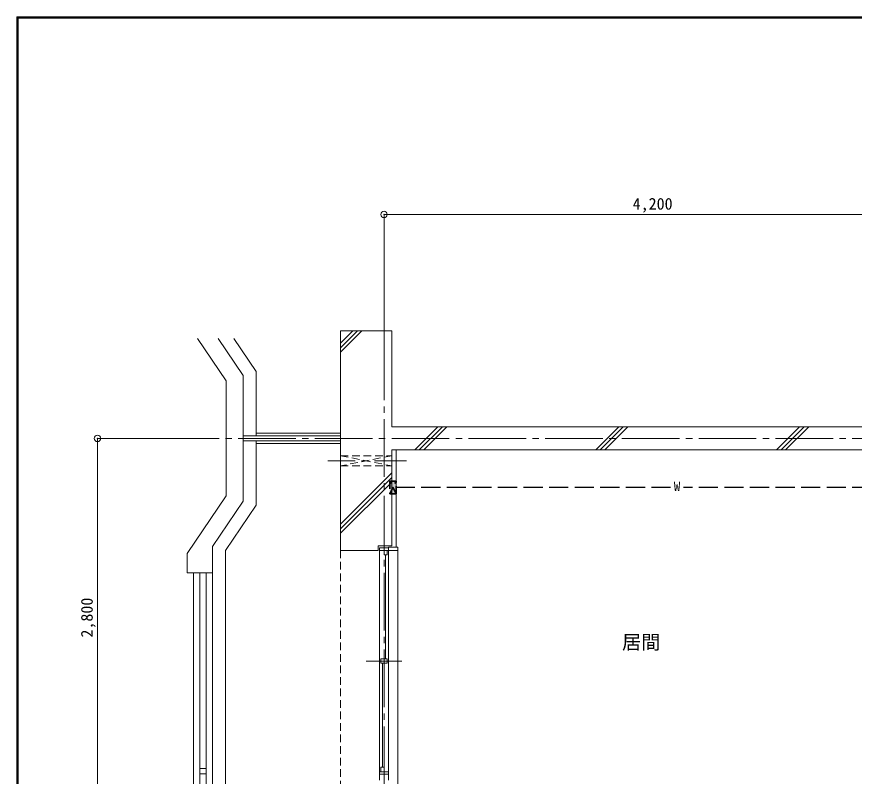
# Model space of a CAD drawing. Units: millimetres at full size, sheet at 1:50. Extents: x -9674 to 9699, y -6794 to 6791.
# Drawn here: x -9674 to -3127, y 857 to 6791 of the extents above; entities that cross this region are included whole.
import ezdxf
from ezdxf.enums import TextEntityAlignment as Align

# ---------------------------------------------------------------- set-up
doc = ezdxf.new("R2010")
doc.units = ezdxf.units.MM
doc.header["$LTSCALE"] = 50
doc.header["$PDMODE"] = 32
doc.header["$PDSIZE"] = 50
for name, pattern in [('CHAIN1', [8, 5, -1, 1, -1]), ('CHAIN2', [12, 9, -1, 1, -1]), ('DASHED1', [1.8, 1.2, -0.6]), ('DASHED3', [4, 3, -1])]:
    doc.linetypes.add(name, pattern=pattern)
for name, color, linetype, lineweight in [('0-0_図面枠', 7, 'Continuous', 9), ('1-0_芯', 134, 'CHAIN2', 9), ('1-1_躯体', 134, 'Continuous', 9), ('1-3_建具', 134, 'Continuous', 9), ('1-6_ﾊﾞﾙｺﾆｰ・階段', 134, 'Continuous', 9), ('1-7_その他', 134, 'DASHED1', 9), ('1-8_ハッチ', 134, 'Continuous', 9), ('1-B_寸法', 134, 'Continuous', 9), ('1-C_梁', 134, 'DASHED1', 9), ('2-2', 5, 'DASHED3', 25)]:
    doc.layers.add(name, color=color, linetype=linetype, lineweight=lineweight)
doc.layers.add('1-A_文字', color=134, linetype='Continuous')
doc.styles.add('ＭＳ ゴシック', font='')
doc.styles.get('ＭＳ ゴシック').set_extended_font_data('MS Gothic')

msp = doc.modelspace()

# ---------------------------------------------------------------- linework, layer by layer
at = {"layer": '0-0_図面枠'}
for p, q in [((-9673.92, 6791.43), (-9673.92, -6793.93)), ((-9672.16, 6789.66), (-9672.16, -6792.16)), ((9697.16, 6789.66), (-9672.16, 6789.66)), ((-9670.4, 6787.9), (-9670.4, -6790.4)), ((9695.4, 6787.9), (-9670.4, 6787.9)), ((-9668.64, -6788.64), (-9668.64, 6786.14)), ((-9668.64, 6786.14), (9693.64, 6786.14)), ((-9666.87, 6784.38), (-9666.87, -6786.88)), ((9691.87, 6784.38), (-9666.87, 6784.38)), ((-9665.11, 6782.61), (-9665.11, -6785.11)), ((9690.11, 6782.61), (-9665.11, 6782.61)), ((-9663.35, 6780.85), (-9663.35, -6783.35)), ((9688.35, 6780.85), (-9663.35, 6780.85))]:
    msp.add_line(p, q, dxfattribs=at)
msp.add_lwpolyline([(9698.92, -6793.93), (9698.92, 6791.43), (-9673.92, 6791.43)], dxfattribs=at)
at = {"layer": '1-0_芯'}
for p, q in [((-6802.71, 4246.64), (-6802.71, -3433.36)), ((-8542.71, 3496.64), (8067.29, 3496.64))]:
    msp.add_line(p, q, dxfattribs=at)
at = {"layer": '1-1_躯体'}
for p, q in [((-7142.71, 4336.64), (-6742.71, 4336.64)), ((-6742.71, 4336.64), (-6742.71, 3586.64)), ((-6742.71, 3586.64), (5957.29, 3586.64)), ((-6742.71, 3406.64), (-6742.71, 2656.64)), ((-6742.71, 3406.64), (5957.29, 3406.64)), ((-6742.71, 2656.64), (-6847.71, 2656.64)), ((-6847.71, 2656.64), (-6847.71, 2621.64))]:
    msp.add_line(p, q, dxfattribs=at)
msp.add_lwpolyline([(-7142.71, 4336.64), (-7142.71, 2621.64), (-6847.71, 2621.64)], dxfattribs=at)
at = {"layer": '1-3_建具'}
for p, q in [((-6837.71, 2641.64), (-6837.71, 2606.64)), ((-6837.71, 2641.64), (-6767.71, 2641.64)), ((-6767.71, 2621.64), (-6837.71, 2621.64)), ((-6802.71, 2586.64), (-6802.71, 2621.64)), ((-6778.71, 2586.64), (-6778.71, 2621.64)), ((-6767.71, 2646.64), (-6767.71, 2621.64)), ((-6695.71, 2646.64), (-6767.71, 2646.64)), ((-6767.71, 2606.64), (-6767.71, 2621.64)), ((-6695.71, 2621.64), (-6695.71, -1808.36)), ((-6837.71, 906.64), (-6837.71, 2606.64)), ((-6778.71, 2586.64), (-6802.71, 2586.64)), ((-6790.71, 2586.64), (-6790.71, 1774.14)), ((-6767.71, 906.64), (-6767.71, 2606.64)), ((-6826.71, 1739.14), (-6826.71, 1774.14)), ((-6802.71, 1739.14), (-6802.71, 1774.14)), ((-6941.19, 1756.64), (-6664.23, 1756.64)), ((-6778.71, 1739.14), (-6826.71, 1739.14)), ((-6814.71, 926.64), (-6814.71, 1739.14)), ((-6826.71, 926.64), (-6802.71, 926.64)), ((-6826.71, 926.64), (-6826.71, 891.64)), ((-6802.71, 926.64), (-6802.71, 891.64)), ((-6837.71, 826.64), (-6837.71, 906.64)), ((-6767.71, 891.64), (-6837.71, 891.64)), ((-6837.71, 871.64), (-6767.71, 871.64)), ((-6767.71, 906.64), (-6767.71, 826.64))]:
    msp.add_line(p, q, dxfattribs=at)
for points in [[(-6695.71, 2646.64), (-6695.71, 2621.64), (-6767.71, 2621.64)], [(-6778.71, 1739.14), (-6778.71, 1774.14), (-6826.71, 1774.14)]]:
    msp.add_lwpolyline(points, dxfattribs=at)
at = {"layer": '1-6_ﾊﾞﾙｺﾆｰ・階段'}
for p, q in [((-8262.05, 4277.62), (-8037.71, 3946.64)), ((-8098.96, 4277.62), (-7902.71, 3988.08)), ((-7978.15, 4277.62), (-7802.71, 4018.78)), ((-7802.71, 4018.78), (-7802.71, 3516.64)), ((-8037.71, 3046.64), (-8037.71, 3946.64)), ((-7902.71, 3005.2), (-7902.71, 3988.08)), ((-7142.71, 3536.64), (-7802.71, 3536.64)), ((-7142.71, 3516.64), (-7902.71, 3516.64)), ((-7142.71, 3476.64), (-7902.71, 3476.64)), ((-7802.71, 3476.64), (-7802.71, 2974.51)), ((-7142.71, 3456.64), (-7802.71, 3456.64)), ((-8142.71, 2651.1), (-7902.71, 3005.2)), ((-8042.71, 2620.41), (-7802.71, 2974.51)), ((-8142.71, -653.36), (-8142.71, 2651.1)), ((-8042.71, -2643.36), (-8042.71, 2620.41)), ((-8342.71, 2446.64), (-8142.71, 2446.64)), ((-8292.71, -3305.99), (-8292.71, 2446.64)), ((-8242.71, -3305.99), (-8242.71, 2446.64)), ((-8192.71, -3305.99), (-8192.71, 2446.64)), ((-8242.71, 916.64), (-8192.71, 916.64)), ((-8242.71, 876.64), (-8192.71, 876.64))]:
    msp.add_line(p, q, dxfattribs=at)
msp.add_lwpolyline([(-8342.71, 2446.64), (-8342.71, 2596.64), (-8037.71, 3046.64)], dxfattribs=at)
at = {"layer": '1-7_その他'}
for p, q in [((-7142.71, 3361.64), (-6742.71, 3361.64)), ((-7142.71, 3361.64), (-6742.71, 3281.64)), ((-6742.71, 3361.64), (-7142.71, 3281.64)), ((-7142.71, 3281.64), (-6742.71, 3281.64))]:
    msp.add_line(p, q, dxfattribs=at)
at = {"layer": '1-7_その他', "linetype": 'CHAIN1'}
msp.add_line((-6627.71, 3321.64), (-7242.71, 3321.64), dxfattribs=at)
at = {"layer": '1-8_ハッチ'}
for p, q in [((-7142.71, 4169.81), (-6975.88, 4336.64)), ((-7142.71, 4205.16), (-7011.24, 4336.64)), ((-7142.71, 4240.52), (-7046.59, 4336.64)), ((-6562.38, 3406.64), (-6382.38, 3586.64)), ((-6527.02, 3406.64), (-6347.02, 3586.64)), ((-6491.67, 3406.64), (-6311.67, 3586.64)), ((-5148.17, 3406.64), (-4968.17, 3586.64)), ((-5112.81, 3406.64), (-4932.81, 3586.64)), ((-5077.45, 3406.64), (-4897.45, 3586.64)), ((-3733.95, 3406.64), (-3553.95, 3586.64)), ((-3698.6, 3406.64), (-3518.6, 3586.64)), ((-3663.24, 3406.64), (-3483.24, 3586.64)), ((-6707.71, 3406.64), (-6707.71, 2646.64)), ((-7142.71, 2826.31), (-6742.71, 3226.31)), ((-7142.71, 2790.95), (-6742.71, 3190.95)), ((-7142.71, 2755.6), (-6742.71, 3155.6))]:
    msp.add_line(p, q, dxfattribs=at)
at = {"layer": '1-B_寸法'}
for p, q in [((-6802.71, 5246.64), (-6802.71, 4246.64)), ((-6802.71, 5246.64), (-2602.71, 5246.64)), ((-9042.71, 3496.64), (-9042.71, 696.64)), ((-9042.71, 3496.64), (-8542.71, 3496.64))]:
    msp.add_line(p, q, dxfattribs=at)
for p in [(-6802.71, 5246.64), (-9042.71, 3496.64)]:
    msp.add_point(p, dxfattribs=at)
at = {"layer": '1-C_梁'}
msp.add_line((-7142.71, 2621.64), (-7142.71, -1808.36), dxfattribs=at)
at = {"layer": '2-2', "color": 4, "linetype": 'DASHED1', "lineweight": 35}
for p, q in [((-6707.71, 3062.51), (-6757.71, 3162.51)), ((-6757.71, 3062.51), (-6707.71, 3162.51)), ((-6757.71, 3162.51), (-6707.71, 3162.51)), ((-6757.71, 3162.51), (-6757.71, 3062.51)), ((-6707.71, 3062.51), (-6707.71, 3162.51)), ((-6757.71, 3062.51), (-6707.71, 3062.51))]:
    msp.add_line(p, q, dxfattribs=at)
at = {"layer": '2-2'}
for p, q in [((-4562.17, 3112.51), (-6707.71, 3112.51)), ((-1992.52, 3112.51), (-4462.17, 3112.51))]:
    msp.add_line(p, q, dxfattribs=at)
at = {"layer": '2-2', "color": 150}
msp.add_solid([(-6757.71, 3062.51), (-6757.71, 3162.51), (-6707.71, 3062.51), (-6707.71, 3162.51)], dxfattribs=at)

# ---------------------------------------------------------------- texts
at = {"layer": '1-A_文字', "style": 'ＭＳ ゴシック'}
msp.add_text('居間', height=110, dxfattribs=at).set_placement((-4942.36, 1816.72), align=Align.BOTTOM_LEFT)
at = {"layer": '1-B_寸法', "style": 'ＭＳ ゴシック'}
msp.add_text('4,200', height=91.64, dxfattribs=at).set_placement((-4858.96, 5256.64), align=Align.BOTTOM_LEFT)
msp.add_text('2,800', height=91.64, rotation=90, dxfattribs=at).set_placement((-9052.71, 1940.39), align=Align.BOTTOM_LEFT)
at = {"layer": '2-2', "color": 7, "style": 'ＭＳ ゴシック'}
msp.add_text('W', height=73.31, dxfattribs=at).set_placement((-4537.17, 3062.51), align=Align.BOTTOM_LEFT)

doc.saveas('drawing.dxf')
